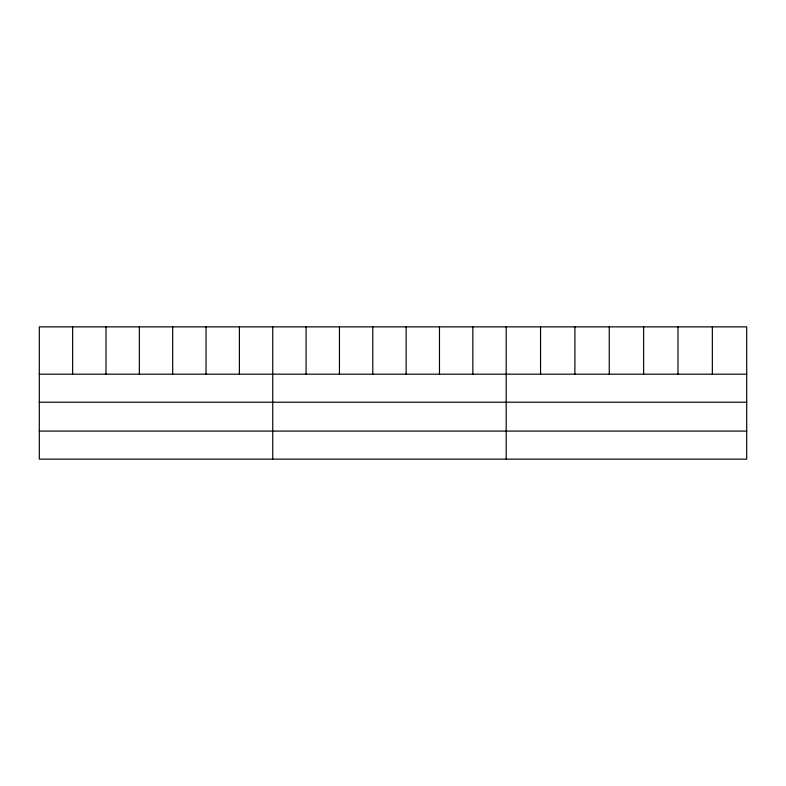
<?xml version="1.0" encoding="UTF-8"?>
<svg xmlns="http://www.w3.org/2000/svg" width="786" height="786" viewBox="0 0 786 786"><rect width="100%" height="100%" fill="white"/><g stroke="black" fill="none" stroke-linecap="round" stroke-linejoin="round"><path stroke-width="1.18" d="M746.7 402.216L746.7 326.878L39.3 326.878L39.3 459.122L746.7 459.122L746.7 402.216L39.3 402.216M39.3 374.185L746.7 374.185M39.3 431.092L746.7 431.092M712.342 326.878L712.342 374.185M677.984 326.878L677.984 374.185M643.626 326.878L643.626 374.185M609.258 326.878L609.258 374.185M574.9 326.878L574.9 374.185M540.542 326.878L540.542 374.185M506.184 326.878L506.184 459.122M472.838 326.878L472.838 374.185M439.482 326.878L439.482 374.185M406.136 326.878L406.136 374.185M372.79 326.878L372.79 374.185M339.444 326.878L339.444 374.185M306.088 326.878L306.088 374.185M272.742 326.878L272.742 459.122M239.396 326.878L239.396 374.185M206.04 326.878L206.04 374.185M172.694 326.878L172.694 374.185M139.348 326.878L139.348 374.185M106.002 326.878L106.002 374.185M72.646 326.878L72.646 374.185"/></g></svg>
